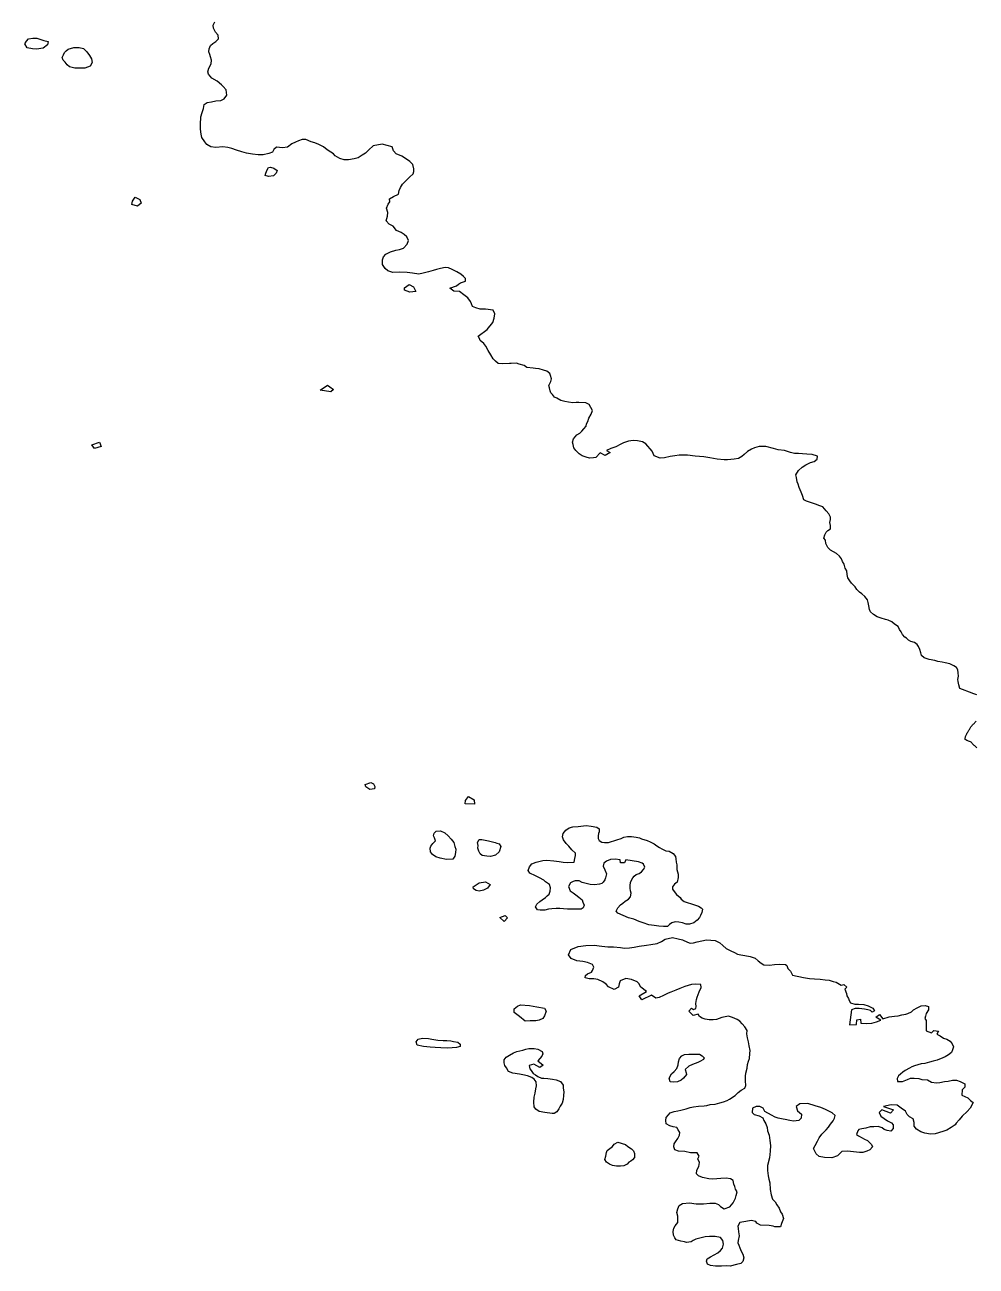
# Model space of a CAD drawing. Header units: metres. Extents: x 13.21 to 19.52, y 42.14 to 46.62.
# Drawn here: x 13.6675 to 13.7826, y 44.8879 to 45.0381 of the extents above; entities that cross this region are included whole.
import ezdxf

# ---------------------------------------------------------------- set-up
doc = ezdxf.new("R2010")
doc.units = ezdxf.units.M
doc.header["$MEASUREMENT"] = 0
doc.layers.add('hr', color=9, linetype='Continuous')

msp = doc.modelspace()

# ---------------------------------------------------------------- linework, layer by layer
at = {"layer": 'hr'}
for points in [[(13.78266, 44.95705), (13.78255, 44.95709), (13.78243, 44.95713), (13.78232, 44.95717), (13.7822, 44.95721), (13.78209, 44.95725), (13.78063, 44.95782), (13.78047, 44.95823), (13.78041, 44.95864), (13.78038, 44.9589), (13.78044, 44.95931), (13.78042, 44.95972), (13.78035, 44.96007), (13.78021, 44.96033), (13.77987, 44.96056), (13.7794, 44.96078), (13.77883, 44.96091), (13.77848, 44.96098), (13.77793, 44.96109), (13.77757, 44.96121), (13.77692, 44.96132), (13.77631, 44.96151), (13.77599, 44.96178), (13.77589, 44.96212), (13.77576, 44.96254), (13.7756, 44.96288), (13.77544, 44.96313), (13.77514, 44.96338), (13.7747, 44.9635), (13.7744, 44.96366), (13.77414, 44.96389), (13.77395, 44.96402), (13.77369, 44.96434), (13.77353, 44.96466), (13.77331, 44.96494), (13.77315, 44.96531), (13.77272, 44.9656), (13.77238, 44.96586), (13.77192, 44.96608), (13.77162, 44.96617), (13.77111, 44.96633), (13.77059, 44.96649), (13.77018, 44.96677), (13.76981, 44.96709), (13.76966, 44.96738), (13.7696, 44.9678), (13.76952, 44.96821), (13.76943, 44.96853), (13.7691, 44.96894), (13.76875, 44.96924), (13.76846, 44.96944), (13.76814, 44.96976), (13.76795, 44.97011), (13.76752, 44.97055), (13.76728, 44.97084), (13.76704, 44.97121), (13.76698, 44.97159), (13.76695, 44.97205), (13.76675, 44.97237), (13.76662, 44.97283), (13.76643, 44.97315), (13.76631, 44.97348), (13.76605, 44.97382), (13.76568, 44.97414), (13.76534, 44.97432), (13.76498, 44.97452), (13.76465, 44.97484), (13.76439, 44.97533), (13.76437, 44.97574), (13.76417, 44.97599), (13.76427, 44.97638), (13.76442, 44.97672), (13.76462, 44.97693), (13.76497, 44.97711), (13.76495, 44.97752), (13.76488, 44.97789), (13.76495, 44.97823), (13.76498, 44.97851), (13.76476, 44.97892), (13.76443, 44.97931), (13.76402, 44.97977), (13.76366, 44.9799), (13.76313, 44.98011), (13.76256, 44.98031), (13.76207, 44.98045), (13.76172, 44.98064), (13.76159, 44.98116), (13.76143, 44.98155), (13.7613, 44.98183), (13.76116, 44.9821), (13.76104, 44.98251), (13.76091, 44.9828), (13.76085, 44.98333), (13.76075, 44.98366), (13.76107, 44.98418), (13.76153, 44.98457), (13.76198, 44.98485), (13.76253, 44.98512), (13.76299, 44.98528), (13.76333, 44.98556), (13.7634, 44.9859), (13.76273, 44.98611), (13.76211, 44.98613), (13.76156, 44.98618), (13.7611, 44.98624), (13.76059, 44.98624), (13.76011, 44.98636), (13.75939, 44.98659), (13.75864, 44.98668), (13.75807, 44.98683), (13.75713, 44.98708), (13.75633, 44.98708), (13.75577, 44.98692), (13.75542, 44.98677), (13.75493, 44.98646), (13.75451, 44.9861), (13.75425, 44.98585), (13.75384, 44.98563), (13.75332, 44.98553), (13.75251, 44.98548), (13.75209, 44.98548), (13.75125, 44.98555), (13.75079, 44.98562), (13.75035, 44.98571), (13.74963, 44.98582), (13.74911, 44.98585), (13.74859, 44.98589), (13.74766, 44.98603), (13.74714, 44.98603), (13.74666, 44.98603), (13.74614, 44.98594), (13.74556, 44.98585), (13.74488, 44.98569), (13.74434, 44.98567), (13.74362, 44.98594), (13.74337, 44.98651), (13.74263, 44.9874), (13.74223, 44.98765), (13.74162, 44.98774), (13.7411, 44.98779), (13.74051, 44.98772), (13.73993, 44.98753), (13.73958, 44.98736), (13.73897, 44.98704), (13.73839, 44.98685), (13.73787, 44.9866), (13.73829, 44.98633), (13.73771, 44.98598), (13.73709, 44.98632), (13.73655, 44.98575), (13.73628, 44.9857), (13.7358, 44.98568), (13.73538, 44.98577), (13.7349, 44.98593), (13.73454, 44.98619), (13.73415, 44.9866), (13.73392, 44.98692), (13.73383, 44.98733), (13.73373, 44.98758), (13.73386, 44.98799), (13.73406, 44.98824), (13.73428, 44.9885), (13.73463, 44.9887), (13.73487, 44.98894), (13.73512, 44.98921), (13.73538, 44.98953), (13.73545, 44.9898), (13.73558, 44.9901), (13.73573, 44.99051), (13.73599, 44.99097), (13.73618, 44.99141), (13.73576, 44.99214), (13.73535, 44.99234), (13.73451, 44.99239), (13.73418, 44.99238), (13.73377, 44.99236), (13.73324, 44.99245), (13.73283, 44.9925), (13.73234, 44.99262), (13.73183, 44.99292), (13.73157, 44.99305), (13.73131, 44.99337), (13.73112, 44.99356), (13.73105, 44.99381), (13.73095, 44.99419), (13.73089, 44.99447), (13.73111, 44.99495), (13.73118, 44.99525), (13.73108, 44.99566), (13.73099, 44.99591), (13.73063, 44.99619), (13.73024, 44.9963), (13.72969, 44.99646), (13.72927, 44.99652), (13.72898, 44.99655), (13.72821, 44.99664), (13.72788, 44.99689), (13.72727, 44.99705), (13.72698, 44.99715), (13.72633, 44.99712), (13.7261, 44.9971), (13.72523, 44.99707), (13.72475, 44.99712), (13.72442, 44.99741), (13.72414, 44.99769), (13.72387, 44.99815), (13.72354, 44.99867), (13.72325, 44.9992), (13.72303, 44.99952), (13.72255, 44.99991), (13.72248, 45.00015), (13.72234, 45.00041), (13.72342, 45.00124), (13.72408, 45.00207), (13.72428, 45.0026), (13.72433, 45.00314), (13.72412, 45.00357), (13.72323, 45.0037), (13.72255, 45.0037), (13.72206, 45.00386), (13.72165, 45.00401), (13.72152, 45.00433), (13.7214, 45.00462), (13.72106, 45.00506), (13.72059, 45.00543), (13.72006, 45.00581), (13.71939, 45.00587), (13.71891, 45.00624), (13.71971, 45.0065), (13.71993, 45.00672), (13.72018, 45.00687), (13.7208, 45.00708), (13.72078, 45.0074), (13.72054, 45.00764), (13.72023, 45.00791), (13.71973, 45.00822), (13.71918, 45.00849), (13.71873, 45.00869), (13.71832, 45.00872), (13.71778, 45.0086), (13.7173, 45.0085), (13.71687, 45.00838), (13.71632, 45.00821), (13.71565, 45.00802), (13.71513, 45.00791), (13.71437, 45.00805), (13.71372, 45.00811), (13.71284, 45.00818), (13.712, 45.00811), (13.71141, 45.00832), (13.71106, 45.0086), (13.71073, 45.0091), (13.71073, 45.00967), (13.71086, 45.01001), (13.71115, 45.01035), (13.7117, 45.0106), (13.71238, 45.01083), (13.7128, 45.01092), (13.71327, 45.01108), (13.71373, 45.01156), (13.71389, 45.012), (13.71369, 45.01244), (13.71336, 45.01271), (13.713, 45.01294), (13.71246, 45.01321), (13.71202, 45.01374), (13.71154, 45.01398), (13.71121, 45.01435), (13.71135, 45.01492), (13.71138, 45.01539), (13.71125, 45.01589), (13.71144, 45.01637), (13.71164, 45.01667), (13.71161, 45.01703), (13.71208, 45.01733), (13.71267, 45.01758), (13.71278, 45.01802), (13.71294, 45.01842), (13.71316, 45.0188), (13.71362, 45.01925), (13.71403, 45.01964), (13.71446, 45.02007), (13.71455, 45.02035), (13.71453, 45.02066), (13.71441, 45.02119), (13.71404, 45.02155), (13.71366, 45.02182), (13.71308, 45.02217), (13.7124, 45.02249), (13.71208, 45.02285), (13.71192, 45.02331), (13.71071, 45.02365), (13.70962, 45.02344), (13.7091, 45.02294), (13.70869, 45.02255), (13.7083, 45.0223), (13.70781, 45.022), (13.7073, 45.02187), (13.70662, 45.02173), (13.70609, 45.02175), (13.70558, 45.02189), (13.70503, 45.02223), (13.70481, 45.02246), (13.70451, 45.02267), (13.70406, 45.02297), (13.70361, 45.02333), (13.70303, 45.02362), (13.70255, 45.02379), (13.7021, 45.02394), (13.70148, 45.0242), (13.70103, 45.02422), (13.70057, 45.02406), (13.70022, 45.02388), (13.69977, 45.02367), (13.69925, 45.02328), (13.69864, 45.02321), (13.69793, 45.02326), (13.6976, 45.02298), (13.69745, 45.02269), (13.69699, 45.0225), (13.69631, 45.02237), (13.69569, 45.02234), (13.69502, 45.02243), (13.6943, 45.02257), (13.69373, 45.02271), (13.69308, 45.02291), (13.69252, 45.02313), (13.69202, 45.02323), (13.69143, 45.0233), (13.69059, 45.02325), (13.68997, 45.02332), (13.68949, 45.02359), (13.68926, 45.02391), (13.6889, 45.02444), (13.68881, 45.02485), (13.68874, 45.02547), (13.68872, 45.02601), (13.68877, 45.02695), (13.68891, 45.02748), (13.68907, 45.02795), (13.68917, 45.02843), (13.68952, 45.02869), (13.69007, 45.02877), (13.69058, 45.02887), (13.6912, 45.02894), (13.69159, 45.02914), (13.69191, 45.02955), (13.69184, 45.0302), (13.69145, 45.03063), (13.69126, 45.03083), (13.69075, 45.03127), (13.69009, 45.03164), (13.68969, 45.03212), (13.6896, 45.03239), (13.68973, 45.03285), (13.69002, 45.03335), (13.69007, 45.03379), (13.68995, 45.0342), (13.68986, 45.0345), (13.68972, 45.03481), (13.68979, 45.03518), (13.68995, 45.03557), (13.69021, 45.03582), (13.69057, 45.03605), (13.69089, 45.03637), (13.69086, 45.03683), (13.69053, 45.03717), (13.6903, 45.03767), (13.69027, 45.03802), (13.69044, 45.03845)], [(13.78265, 44.95064), (13.78257, 44.95071), (13.78249, 44.95078), (13.78241, 44.95086), (13.78234, 44.95093), (13.78226, 44.951), (13.78219, 44.95107), (13.78212, 44.95115), (13.78205, 44.95123), (13.78198, 44.9513), (13.78189, 44.95136), (13.78179, 44.95141), (13.78167, 44.95145), (13.78156, 44.95149), (13.78144, 44.95153), (13.78133, 44.95158), (13.78126, 44.95165), (13.78124, 44.95174), (13.78126, 44.95182), (13.78128, 44.95191), (13.78131, 44.952), (13.78134, 44.95209), (13.78138, 44.95217), (13.78142, 44.95226), (13.78147, 44.95234), (13.78151, 44.95243), (13.78156, 44.95251), (13.78161, 44.95259), (13.78166, 44.95267), (13.78171, 44.95276), (13.78177, 44.95284), (13.78182, 44.95292), (13.78186, 44.953), (13.78191, 44.95309), (13.78196, 44.95317), (13.78202, 44.95325), (13.78209, 44.95333), (13.78216, 44.9534), (13.78223, 44.95348), (13.7823, 44.95355), (13.78237, 44.95363), (13.78244, 44.9537), (13.78252, 44.95377), (13.7826, 44.95384)]]:
    msp.add_lwpolyline(points, dxfattribs=at)
for points in [[(13.66976, 45.03616), (13.67031, 45.03605), (13.67022, 45.03564), (13.66967, 45.03527), (13.66889, 45.03515), (13.66838, 45.03517), (13.66773, 45.03531), (13.66746, 45.03578), (13.66766, 45.03611), (13.66789, 45.03639), (13.66844, 45.03646), (13.6689, 45.03646), (13.66976, 45.03616)], [(13.67339, 45.03532), (13.67404, 45.03532), (13.67455, 45.03521), (13.67497, 45.03479), (13.67529, 45.03436), (13.67555, 45.03395), (13.67561, 45.03351), (13.67536, 45.03306), (13.67471, 45.03285), (13.67407, 45.03283), (13.67351, 45.03283), (13.67287, 45.03299), (13.67257, 45.03323), (13.67233, 45.03354), (13.67209, 45.03379), (13.672, 45.03411), (13.67215, 45.03443), (13.67225, 45.03471), (13.67248, 45.03493), (13.67273, 45.03514), (13.67339, 45.03532)], [(13.6976, 45.02075), (13.69802, 45.02045), (13.6979, 45.02015), (13.69754, 45.01982), (13.69695, 45.01972), (13.69653, 45.01986), (13.69663, 45.02013), (13.6968, 45.02055), (13.69695, 45.02082), (13.69721, 45.02084), (13.6976, 45.02075)], [(13.68083, 45.01724), (13.68137, 45.01694), (13.68154, 45.0165), (13.68109, 45.01616), (13.68041, 45.01634), (13.6805, 45.01673), (13.68083, 45.01724)], [(13.71396, 45.00667), (13.71449, 45.00637), (13.71479, 45.00584), (13.71404, 45.00576), (13.7134, 45.00597), (13.71341, 45.00628), (13.71396, 45.00667)], [(13.70409, 44.9945), (13.70438, 44.99429), (13.7048, 44.99397), (13.70448, 44.99367), (13.70322, 44.99387), (13.70409, 44.9945)], [(13.67649, 44.98758), (13.67669, 44.98708), (13.67589, 44.98685), (13.67556, 44.98728), (13.67649, 44.98758)], [(13.70935, 44.94643), (13.70967, 44.94629), (13.70983, 44.94595), (13.70979, 44.94569), (13.70921, 44.9456), (13.70873, 44.9459), (13.70867, 44.9462), (13.70935, 44.94643)], [(13.72184, 44.94432), (13.72188, 44.94381), (13.72074, 44.94384), (13.72081, 44.94425), (13.72114, 44.94473), (13.72184, 44.94432)], [(13.74636, 44.93646), (13.74638, 44.93593), (13.74652, 44.93536), (13.74654, 44.93493), (13.74641, 44.9344), (13.74609, 44.93415), (13.74583, 44.9338), (13.74584, 44.93355), (13.74603, 44.93327), (13.74632, 44.93289), (13.74675, 44.93254), (13.7469, 44.93232), (13.74726, 44.93205), (13.74761, 44.93191), (13.74813, 44.93175), (13.74849, 44.93163), (13.749, 44.93147), (13.74929, 44.93127), (13.74949, 44.93111), (13.74938, 44.93072), (13.74923, 44.93035), (13.74909, 44.93009), (13.74881, 44.9298), (13.74842, 44.92948), (13.74791, 44.9293), (13.74749, 44.92929), (13.74707, 44.92948), (13.74661, 44.92955), (13.74616, 44.92959), (13.74577, 44.92948), (13.74547, 44.92925), (13.74523, 44.92902), (13.74477, 44.92902), (13.74419, 44.92907), (13.74364, 44.92914), (13.74297, 44.92924), (13.74229, 44.92945), (13.7418, 44.92964), (13.74115, 44.92989), (13.7405, 44.93007), (13.73986, 44.93037), (13.73921, 44.93064), (13.73903, 44.93088), (13.73922, 44.93128), (13.73954, 44.93163), (13.73983, 44.93186), (13.74012, 44.93207), (13.7405, 44.93234), (13.74076, 44.93261), (13.74083, 44.93305), (13.74076, 44.93332), (13.7407, 44.93367), (13.7407, 44.93396), (13.74074, 44.93435), (13.74086, 44.93462), (13.74106, 44.9349), (13.74122, 44.9351), (13.74144, 44.93531), (13.7418, 44.93545), (13.74209, 44.93563), (13.74235, 44.93591), (13.74249, 44.9362), (13.74235, 44.93655), (13.74216, 44.93669), (13.74174, 44.93683), (13.74019, 44.9371), (13.74005, 44.93673), (13.73955, 44.93673), (13.73951, 44.9371), (13.73889, 44.93715), (13.73835, 44.93712), (13.73786, 44.93691), (13.73753, 44.93668), (13.73744, 44.93632), (13.73764, 44.93588), (13.73787, 44.9354), (13.73774, 44.93492), (13.73764, 44.93467), (13.73747, 44.93439), (13.73728, 44.93423), (13.73702, 44.93415), (13.73641, 44.93405), (13.73589, 44.93412), (13.73557, 44.93418), (13.73492, 44.93435), (13.73454, 44.93453), (13.73405, 44.93456), (13.73382, 44.93446), (13.73351, 44.93431), (13.73327, 44.93386), (13.73346, 44.93334), (13.73382, 44.93309), (13.73415, 44.93284), (13.73451, 44.93256), (13.73489, 44.93224), (13.73501, 44.93195), (13.73515, 44.93162), (13.73505, 44.93128), (13.73477, 44.9311), (13.73427, 44.9311), (13.73369, 44.9311), (13.73315, 44.9311), (13.73266, 44.93117), (13.73221, 44.93121), (13.73176, 44.93121), (13.73124, 44.93114), (13.73085, 44.9311), (13.7304, 44.93101), (13.72982, 44.93098), (13.7295, 44.93105), (13.72928, 44.93139), (13.72943, 44.93171), (13.72979, 44.93206), (13.73008, 44.93226), (13.73047, 44.93252), (13.73066, 44.93272), (13.73091, 44.93295), (13.73105, 44.93329), (13.73107, 44.9337), (13.73095, 44.9341), (13.73046, 44.93443), (13.73027, 44.93464), (13.72973, 44.93492), (13.72927, 44.93515), (13.72856, 44.93549), (13.72837, 44.93579), (13.72853, 44.93625), (13.72882, 44.93661), (13.72933, 44.93682), (13.73014, 44.93702), (13.73063, 44.93705), (13.73147, 44.93697), (13.73212, 44.93689), (13.73263, 44.93682), (13.73315, 44.93675), (13.73396, 44.93682), (13.73402, 44.93723), (13.73412, 44.93762), (13.73411, 44.93789), (13.73366, 44.9383), (13.73328, 44.93872), (13.73298, 44.93904), (13.73266, 44.9395), (13.73254, 44.93987), (13.7326, 44.94025), (13.73292, 44.94066), (13.73334, 44.94094), (13.73379, 44.94108), (13.73443, 44.94112), (13.73538, 44.94124), (13.73599, 44.94117), (13.73667, 44.94105), (13.73696, 44.94082), (13.73696, 44.94048), (13.7369, 44.94027), (13.73683, 44.94), (13.73686, 44.93968), (13.73695, 44.93943), (13.73728, 44.93923), (13.73763, 44.93918), (13.73809, 44.93918), (13.73912, 44.9395), (13.73961, 44.93968), (13.73996, 44.93984), (13.74038, 44.93989), (13.74086, 44.93989), (13.74144, 44.93982), (13.74184, 44.93975), (13.74209, 44.93964), (13.74277, 44.93941), (13.74315, 44.93925), (13.74361, 44.93902), (13.74396, 44.93877), (13.74426, 44.93858), (13.74454, 44.93842), (13.74503, 44.93819), (13.74545, 44.93813), (13.74591, 44.93785), (13.7462, 44.93747), (13.74625, 44.93719), (13.74629, 44.9368), (13.74636, 44.93646)], [(13.71848, 44.93713), (13.71774, 44.93727), (13.71719, 44.93745), (13.71681, 44.93773), (13.71655, 44.93804), (13.71651, 44.93848), (13.71661, 44.93875), (13.71684, 44.93905), (13.71716, 44.93937), (13.71703, 44.93974), (13.71691, 44.93999), (13.717, 44.94031), (13.71723, 44.94054), (13.71777, 44.94061), (13.7183, 44.94034), (13.71871, 44.93999), (13.71907, 44.93958), (13.71936, 44.93917), (13.71952, 44.93871), (13.71964, 44.93836), (13.71959, 44.93796), (13.71952, 44.93754), (13.71927, 44.93715), (13.71848, 44.93713)], [(13.72485, 44.93805), (13.72442, 44.93766), (13.72382, 44.93747), (13.72336, 44.93752), (13.72282, 44.93762), (13.72258, 44.93779), (13.72242, 44.93814), (13.7223, 44.93848), (13.72233, 44.93881), (13.72226, 44.93917), (13.72243, 44.93954), (13.72275, 44.93956), (13.72359, 44.93938), (13.72405, 44.93926), (13.72437, 44.93917), (13.72459, 44.9391), (13.72485, 44.93902), (13.72505, 44.93869), (13.72485, 44.93805)], [(13.72246, 44.93432), (13.7232, 44.93443), (13.72378, 44.93412), (13.72346, 44.93365), (13.72297, 44.93341), (13.72246, 44.93329), (13.7221, 44.93338), (13.72175, 44.93358), (13.72172, 44.93382), (13.72246, 44.93432)], [(13.72559, 44.93034), (13.72588, 44.93006), (13.72546, 44.92963), (13.72495, 44.93009), (13.72559, 44.93034)], [(13.75585, 44.92518), (13.7562, 44.92486), (13.75656, 44.92459), (13.75688, 44.9244), (13.75759, 44.92433), (13.75817, 44.92443), (13.75878, 44.92447), (13.75953, 44.92442), (13.75968, 44.92431), (13.75978, 44.92395), (13.7601, 44.92363), (13.76036, 44.92314), (13.76171, 44.92284), (13.76242, 44.92275), (13.76301, 44.92269), (13.76369, 44.92267), (13.76433, 44.92257), (13.76478, 44.92253), (13.76529, 44.92237), (13.76565, 44.92227), (13.76624, 44.92191), (13.76656, 44.92202), (13.76694, 44.92168), (13.76668, 44.92145), (13.76691, 44.92093), (13.76694, 44.92062), (13.76714, 44.92033), (13.76723, 44.92006), (13.7674, 44.91978), (13.76789, 44.91964), (13.76833, 44.91964), (13.76898, 44.91957), (13.7695, 44.91942), (13.76978, 44.91932), (13.77008, 44.91914), (13.77027, 44.91884), (13.77001, 44.91864), (13.76979, 44.91885), (13.76946, 44.91896), (13.76908, 44.91903), (13.76843, 44.91909), (13.76795, 44.9191), (13.7675, 44.91896), (13.76727, 44.91713), (13.7681, 44.91715), (13.76814, 44.91772), (13.7686, 44.91783), (13.76862, 44.91731), (13.7693, 44.91728), (13.76995, 44.91733), (13.77053, 44.91749), (13.77104, 44.91768), (13.77043, 44.91807), (13.77088, 44.91836), (13.77131, 44.91786), (13.77205, 44.91809), (13.77269, 44.91818), (13.77315, 44.91822), (13.77359, 44.91834), (13.77408, 44.91843), (13.77433, 44.91848), (13.77476, 44.91871), (13.77502, 44.91894), (13.77543, 44.91918), (13.77592, 44.91941), (13.7764, 44.91946), (13.77682, 44.91933), (13.77682, 44.91894), (13.77654, 44.9185), (13.77647, 44.91818), (13.77637, 44.91788), (13.77653, 44.91766), (13.77653, 44.91736), (13.77653, 44.9164), (13.77718, 44.91617), (13.77747, 44.91646), (13.77801, 44.91635), (13.77782, 44.91598), (13.77824, 44.91578), (13.77863, 44.9155), (13.77905, 44.91541), (13.77943, 44.91516), (13.77969, 44.91482), (13.77983, 44.91445), (13.77972, 44.91411), (13.7796, 44.91377), (13.77924, 44.91349), (13.77885, 44.91324), (13.77856, 44.91313), (13.77788, 44.91287), (13.77739, 44.91274), (13.77695, 44.91262), (13.77636, 44.91245), (13.77592, 44.91239), (13.77553, 44.9123), (13.77514, 44.91218), (13.77481, 44.91205), (13.77452, 44.91189), (13.77401, 44.91161), (13.77372, 44.91141), (13.77342, 44.91115), (13.77317, 44.91094), (13.77304, 44.91065), (13.77307, 44.91029), (13.77366, 44.91028), (13.77426, 44.91053), (13.77465, 44.91067), (13.77507, 44.91068), (13.77565, 44.91063), (13.77601, 44.91052), (13.77668, 44.91047), (13.7772, 44.91021), (13.77779, 44.91012), (13.77821, 44.91017), (13.77875, 44.91028), (13.77918, 44.91033), (13.77972, 44.91042), (13.7802, 44.91043), (13.78066, 44.91026), (13.78121, 44.91001), (13.78121, 44.9096), (13.78091, 44.90925), (13.78085, 44.90861), (13.78156, 44.9083), (13.78189, 44.90798), (13.78221, 44.90772), (13.78188, 44.90703), (13.7815, 44.90665), (13.78091, 44.9061), (13.78052, 44.90564), (13.78017, 44.90525), (13.78004, 44.90504), (13.77955, 44.9047), (13.77904, 44.9044), (13.77855, 44.90422), (13.77762, 44.90396), (13.77707, 44.90392), (13.77636, 44.90404), (13.77588, 44.9042), (13.77536, 44.9045), (13.7751, 44.90486), (13.7751, 44.90531), (13.77497, 44.90575), (13.77452, 44.906), (13.77424, 44.9063), (13.77404, 44.90667), (13.77352, 44.90706), (13.77301, 44.9074), (13.77232, 44.90744), (13.77139, 44.90724), (13.77258, 44.90683), (13.77223, 44.90646), (13.77116, 44.90685), (13.77084, 44.90651), (13.77106, 44.9061), (13.77145, 44.90578), (13.77185, 44.90552), (13.77236, 44.90529), (13.77255, 44.90504), (13.77255, 44.90458), (13.77227, 44.90427), (13.77181, 44.90433), (13.77145, 44.90445), (13.77123, 44.90465), (13.77071, 44.90482), (13.77019, 44.90481), (13.76977, 44.90479), (13.76923, 44.90461), (13.76874, 44.90453), (13.76839, 44.90445), (13.76826, 44.90429), (13.76809, 44.90387), (13.76833, 44.90371), (13.7688, 44.90346), (13.76909, 44.90331), (13.76942, 44.90312), (13.76958, 44.90299), (13.76993, 44.90267), (13.77003, 44.90236), (13.76974, 44.902), (13.76935, 44.90184), (13.76886, 44.90167), (13.76845, 44.90168), (13.767, 44.90186), (13.76632, 44.90179), (13.76581, 44.90129), (13.76513, 44.90106), (13.76425, 44.90108), (13.76358, 44.90122), (13.76322, 44.90151), (13.7629, 44.90216), (13.7631, 44.90255), (13.76339, 44.90307), (13.76358, 44.90346), (13.76393, 44.90392), (13.76445, 44.90443), (13.76471, 44.90477), (13.76497, 44.90511), (13.76529, 44.9055), (13.76546, 44.90584), (13.76551, 44.90616), (13.76516, 44.9065), (13.76436, 44.9069), (13.76381, 44.90713), (13.7631, 44.90733), (13.76223, 44.9076), (13.76125, 44.90756), (13.7608, 44.90726), (13.76097, 44.90674), (13.76145, 44.90632), (13.76142, 44.90584), (13.76112, 44.90554), (13.76048, 44.90547), (13.76003, 44.90555), (13.75948, 44.90568), (13.75922, 44.90573), (13.75861, 44.90584), (13.75825, 44.90595), (13.75784, 44.90621), (13.75703, 44.90664), (13.75683, 44.90703), (13.75641, 44.90726), (13.75597, 44.90724), (13.75552, 44.90703), (13.75548, 44.90652), (13.75574, 44.90627), (13.75632, 44.90614), (13.75677, 44.90586), (13.7569, 44.90557), (13.75713, 44.90516), (13.75731, 44.90472), (13.75735, 44.90429), (13.75754, 44.90378), (13.7576, 44.90314), (13.7577, 44.90254), (13.75767, 44.90183), (13.75757, 44.90103), (13.75735, 44.90012), (13.75735, 44.89952), (13.75741, 44.89886), (13.75751, 44.89845), (13.75763, 44.89802), (13.75766, 44.89723), (13.75777, 44.89655), (13.75796, 44.89605), (13.75825, 44.8957), (13.75848, 44.89536), (13.75873, 44.89497), (13.75889, 44.89449), (13.75912, 44.89422), (13.75928, 44.89369), (13.75902, 44.89309), (13.75893, 44.89268), (13.75824, 44.89268), (13.75803, 44.89277), (13.75753, 44.89284), (13.75648, 44.89291), (13.75606, 44.89314), (13.75592, 44.89336), (13.75538, 44.89348), (13.75473, 44.89334), (13.75399, 44.89322), (13.75376, 44.89277), (13.75377, 44.89248), (13.75382, 44.89211), (13.75389, 44.8916), (13.7538, 44.89105), (13.75376, 44.89076), (13.75388, 44.89048), (13.75398, 44.89014), (13.75415, 44.88977), (13.75434, 44.88939), (13.75447, 44.88893), (13.75434, 44.88851), (13.75411, 44.88826), (13.75359, 44.88815), (13.75283, 44.88794), (13.75234, 44.88796), (13.75176, 44.88795), (13.75105, 44.88794), (13.75043, 44.88801), (13.75009, 44.8882), (13.74995, 44.88856), (13.75005, 44.88884), (13.75043, 44.88908), (13.75088, 44.88929), (13.75131, 44.88954), (13.75166, 44.88982), (13.75189, 44.89012), (13.75202, 44.89059), (13.75192, 44.89105), (13.75164, 44.8914), (13.75099, 44.89154), (13.75031, 44.89151), (13.74979, 44.89149), (13.74914, 44.89133), (13.74867, 44.89121), (13.74834, 44.89105), (13.74808, 44.89089), (13.74754, 44.8908), (13.74728, 44.89087), (13.74686, 44.89096), (13.74627, 44.89114), (13.74614, 44.89138), (13.74598, 44.89169), (13.74592, 44.89213), (13.74602, 44.89252), (13.74617, 44.89283), (13.74647, 44.89322), (13.74648, 44.89357), (13.74647, 44.89398), (13.74637, 44.89444), (13.74647, 44.89487), (13.74663, 44.89526), (13.74705, 44.89552), (13.74789, 44.89559), (13.7487, 44.89549), (13.7496, 44.89549), (13.75034, 44.89554), (13.75099, 44.89554), (13.75141, 44.89538), (13.75163, 44.89517), (13.75208, 44.89488), (13.75276, 44.89513), (13.75318, 44.89561), (13.75347, 44.89618), (13.75354, 44.89648), (13.75367, 44.89694), (13.75347, 44.89726), (13.75338, 44.89757), (13.75328, 44.89785), (13.75318, 44.89828), (13.75286, 44.8985), (13.75232, 44.89859), (13.75167, 44.89854), (13.75122, 44.89851), (13.7507, 44.89847), (13.75024, 44.89849), (13.74947, 44.89867), (13.74899, 44.89886), (13.74876, 44.89911), (13.74879, 44.89954), (13.74902, 44.89998), (13.74909, 44.90046), (13.7489, 44.90094), (13.74906, 44.90126), (13.74883, 44.90165), (13.74802, 44.90163), (13.74735, 44.90181), (13.74657, 44.90186), (13.74612, 44.90199), (13.74602, 44.90238), (13.74605, 44.90272), (13.74621, 44.90298), (13.74648, 44.90338), (13.7467, 44.9038), (13.74673, 44.9041), (13.74653, 44.90442), (13.74635, 44.90471), (13.74593, 44.90478), (13.74551, 44.90492), (13.74508, 44.90517), (13.74503, 44.90556), (13.74506, 44.90591), (13.74534, 44.90625), (13.74557, 44.9065), (13.74605, 44.90666), (13.74647, 44.90673), (13.74686, 44.9068), (13.7475, 44.90698), (13.74799, 44.90712), (13.74838, 44.90721), (13.74899, 44.90728), (13.74967, 44.90735), (13.74999, 44.90739), (13.75038, 44.90749), (13.751, 44.90753), (13.75158, 44.9077), (13.75203, 44.90781), (13.75244, 44.90797), (13.75273, 44.90813), (13.75342, 44.90856), (13.75377, 44.90893), (13.75415, 44.90923), (13.75458, 44.90947), (13.75471, 44.90977), (13.75467, 44.91037), (13.75467, 44.9109), (13.7547, 44.91127), (13.75487, 44.91188), (13.75493, 44.91231), (13.75503, 44.91273), (13.75516, 44.91307), (13.7552, 44.91365), (13.75525, 44.91401), (13.75513, 44.91458), (13.75503, 44.91506), (13.7549, 44.91554), (13.75484, 44.91602), (13.75487, 44.91646), (13.75458, 44.91687), (13.75428, 44.91724), (13.754, 44.91756), (13.75368, 44.91779), (13.7531, 44.91803), (13.75262, 44.91817), (13.75181, 44.91801), (13.75116, 44.91779), (13.75076, 44.91774), (13.75028, 44.91772), (13.74978, 44.91781), (13.74942, 44.91792), (13.74912, 44.91813), (13.74893, 44.9184), (13.74835, 44.91824), (13.7478, 44.91879), (13.74812, 44.91916), (13.74838, 44.919), (13.74865, 44.91909), (13.7487, 44.91934), (13.74867, 44.91971), (13.7487, 44.91996), (13.74874, 44.92018), (13.74883, 44.92046), (13.74896, 44.92078), (13.74906, 44.92112), (13.74932, 44.92166), (13.74925, 44.92202), (13.74867, 44.92206), (13.74813, 44.92202), (13.74732, 44.92177), (13.74673, 44.92154), (13.74625, 44.92133), (13.74564, 44.92106), (13.74531, 44.92094), (13.74474, 44.92069), (13.74422, 44.92044), (13.74383, 44.92037), (13.74328, 44.92071), (13.74213, 44.92014), (13.7418, 44.92062), (13.7427, 44.92117), (13.74199, 44.92169), (13.74177, 44.92213), (13.74155, 44.92234), (13.74089, 44.92261), (13.74018, 44.92274), (13.7395, 44.92243), (13.73937, 44.92209), (13.73932, 44.92167), (13.73877, 44.92142), (13.73809, 44.92174), (13.73783, 44.92203), (13.7374, 44.92231), (13.73679, 44.92261), (13.73631, 44.9227), (13.73576, 44.9227), (13.73528, 44.92283), (13.73533, 44.92309), (13.73557, 44.92331), (13.73605, 44.92348), (13.73618, 44.92368), (13.73631, 44.92411), (13.73615, 44.92444), (13.73557, 44.92465), (13.73498, 44.92478), (13.73427, 44.92487), (13.73359, 44.92513), (13.73324, 44.9256), (13.73353, 44.92623), (13.73441, 44.92661), (13.73537, 44.92673), (13.73637, 44.92677), (13.73728, 44.92666), (13.73802, 44.92657), (13.7387, 44.92657), (13.73954, 44.92648), (13.74005, 44.92639), (13.74063, 44.92643), (13.74121, 44.92653), (13.74179, 44.92666), (13.7427, 44.92678), (13.74322, 44.92684), (13.74397, 44.92698), (13.7445, 44.92721), (13.74497, 44.92747), (13.74584, 44.92767), (13.74651, 44.92751), (13.74706, 44.92742), (13.74767, 44.92712), (13.74797, 44.927), (13.74838, 44.92705), (13.74884, 44.92717), (13.74938, 44.92728), (13.74997, 44.9274), (13.75048, 44.92737), (13.751, 44.92733), (13.75158, 44.92704), (13.75194, 44.92672), (13.75235, 44.92637), (13.7529, 44.92607), (13.75333, 44.92587), (13.75371, 44.92568), (13.7541, 44.92559), (13.75459, 44.9255), (13.75522, 44.92538), (13.75585, 44.92518)], [(13.72734, 44.91814), (13.72669, 44.91862), (13.72668, 44.91908), (13.72708, 44.9194), (13.72746, 44.91956), (13.72852, 44.91947), (13.72944, 44.9193), (13.73037, 44.91913), (13.73056, 44.9188), (13.73034, 44.91821), (13.73014, 44.91789), (13.72969, 44.91769), (13.7293, 44.91761), (13.72863, 44.91761), (13.72801, 44.91759), (13.72734, 44.91814)], [(13.71866, 44.91429), (13.71781, 44.91433), (13.71714, 44.91438), (13.71653, 44.91443), (13.71571, 44.91452), (13.71494, 44.91465), (13.71482, 44.91507), (13.71507, 44.91541), (13.71559, 44.91551), (13.7163, 44.91546), (13.71672, 44.91539), (13.71746, 44.91527), (13.71807, 44.91523), (13.71852, 44.91523), (13.719, 44.9152), (13.71934, 44.91513), (13.71988, 44.91505), (13.72014, 44.91477), (13.72013, 44.91452), (13.71972, 44.91438), (13.71866, 44.91429)], [(13.72653, 44.9113), (13.72601, 44.9115), (13.72575, 44.91194), (13.72556, 44.91219), (13.72546, 44.91253), (13.72546, 44.9129), (13.72572, 44.9132), (13.72611, 44.91345), (13.7266, 44.91375), (13.72701, 44.91389), (13.72772, 44.91407), (13.72808, 44.91418), (13.72846, 44.91427), (13.72911, 44.91425), (13.72956, 44.91419), (13.73005, 44.91389), (13.73015, 44.91361), (13.73001, 44.91334), (13.72956, 44.91279), (13.7302, 44.91226), (13.72979, 44.91197), (13.72905, 44.91237), (13.72849, 44.91221), (13.72859, 44.9118), (13.72872, 44.91159), (13.72898, 44.91123), (13.72927, 44.91107), (13.72956, 44.91086), (13.72998, 44.91068), (13.73028, 44.91066), (13.73076, 44.91062), (13.7313, 44.91057), (13.73176, 44.91046), (13.73227, 44.91029), (13.73262, 44.90984), (13.73263, 44.90947), (13.73269, 44.90901), (13.73266, 44.9086), (13.7326, 44.9081), (13.73247, 44.90766), (13.73224, 44.90727), (13.73208, 44.90695), (13.73186, 44.90659), (13.73153, 44.90642), (13.73127, 44.9064), (13.7304, 44.90652), (13.72969, 44.90665), (13.72931, 44.90693), (13.72911, 44.90721), (13.72905, 44.90777), (13.72911, 44.90837), (13.72921, 44.90887), (13.7293, 44.90938), (13.72937, 44.90974), (13.72933, 44.91024), (13.72911, 44.91056), (13.72882, 44.91075), (13.72831, 44.91096), (13.72772, 44.91109), (13.72734, 44.91118), (13.72653, 44.9113)], [(13.74825, 44.91231), (13.7478, 44.91213), (13.74737, 44.91174), (13.74751, 44.91133), (13.74754, 44.9111), (13.74718, 44.91066), (13.7469, 44.91042), (13.74644, 44.91025), (13.74593, 44.91018), (13.74557, 44.91025), (13.74545, 44.91066), (13.7457, 44.9112), (13.74606, 44.91149), (13.74638, 44.91186), (13.74654, 44.91229), (13.74657, 44.91265), (13.7467, 44.91307), (13.74696, 44.91337), (13.74731, 44.91353), (13.74783, 44.91359), (13.74861, 44.91359), (13.74909, 44.91357), (13.74942, 44.91337), (13.74967, 44.91312), (13.7496, 44.91293), (13.74915, 44.9127), (13.7489, 44.91259), (13.74825, 44.91231)], [(13.73856, 44.9024), (13.73879, 44.9027), (13.73924, 44.90295), (13.74015, 44.90265), (13.74043, 44.9024), (13.74086, 44.90213), (13.74112, 44.90188), (13.74125, 44.90155), (13.74125, 44.90109), (13.74099, 44.9008), (13.74079, 44.90064), (13.74056, 44.9005), (13.74034, 44.90028), (13.73995, 44.90009), (13.73956, 44.90002), (13.73908, 44.90005), (13.73856, 44.90011), (13.73821, 44.90027), (13.73785, 44.90053), (13.73766, 44.90084), (13.73779, 44.90124), (13.73785, 44.90167), (13.73795, 44.90194), (13.73856, 44.9024)]]:
    msp.add_lwpolyline(points, close=True, dxfattribs=at)

doc.saveas('drawing.dxf')
